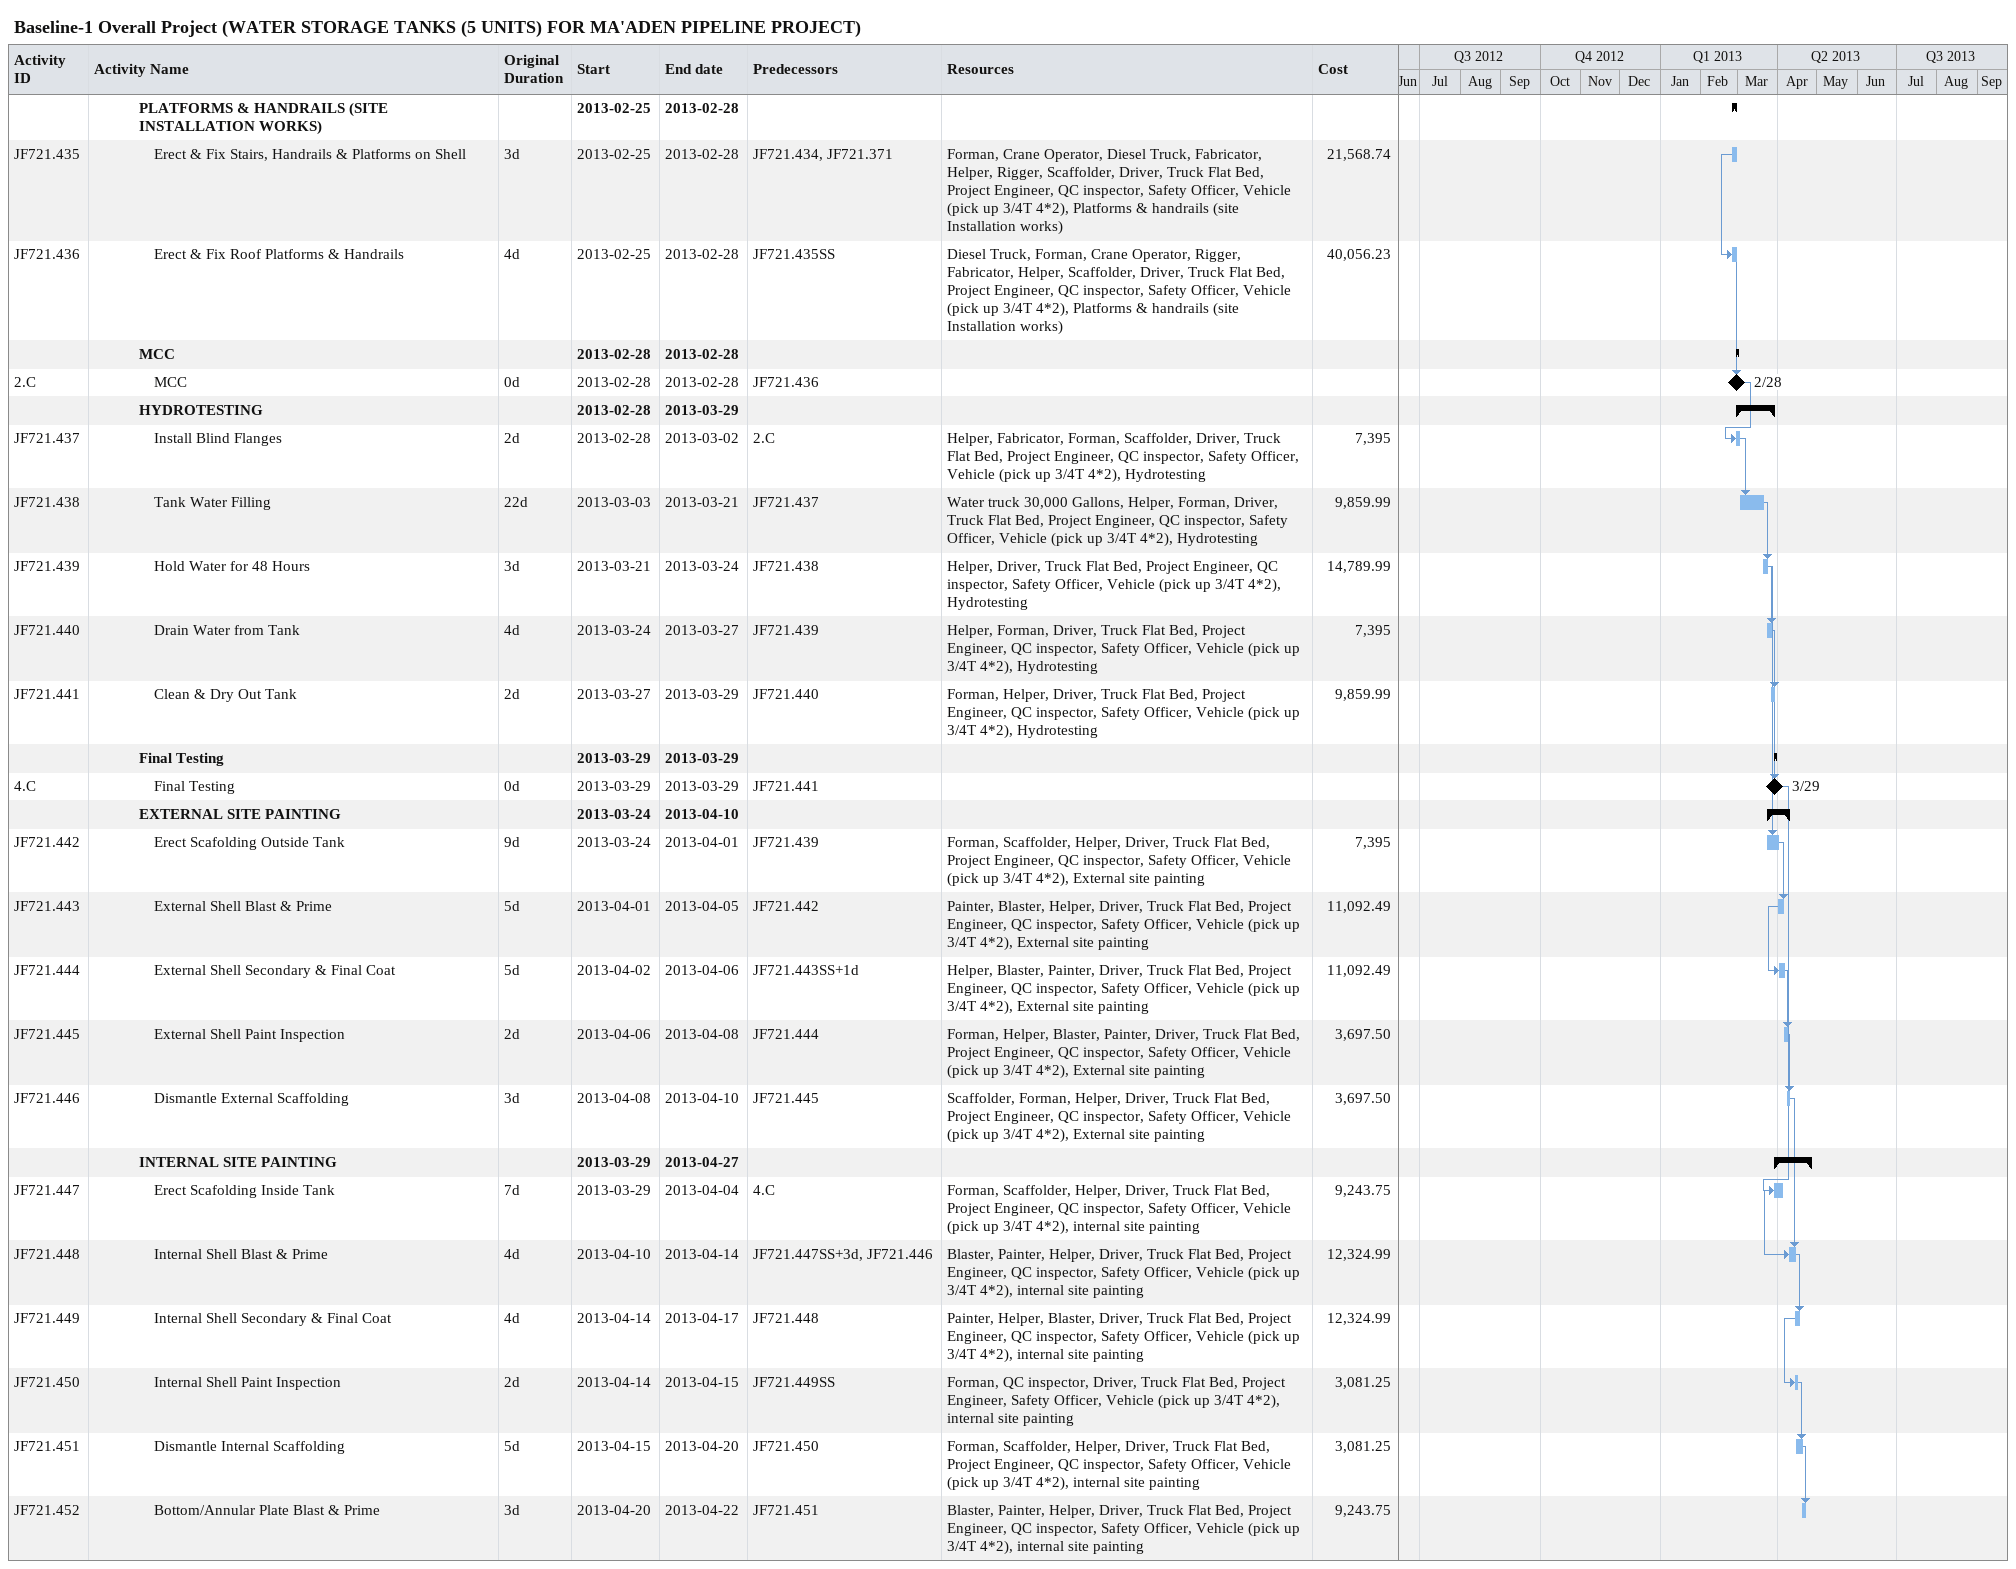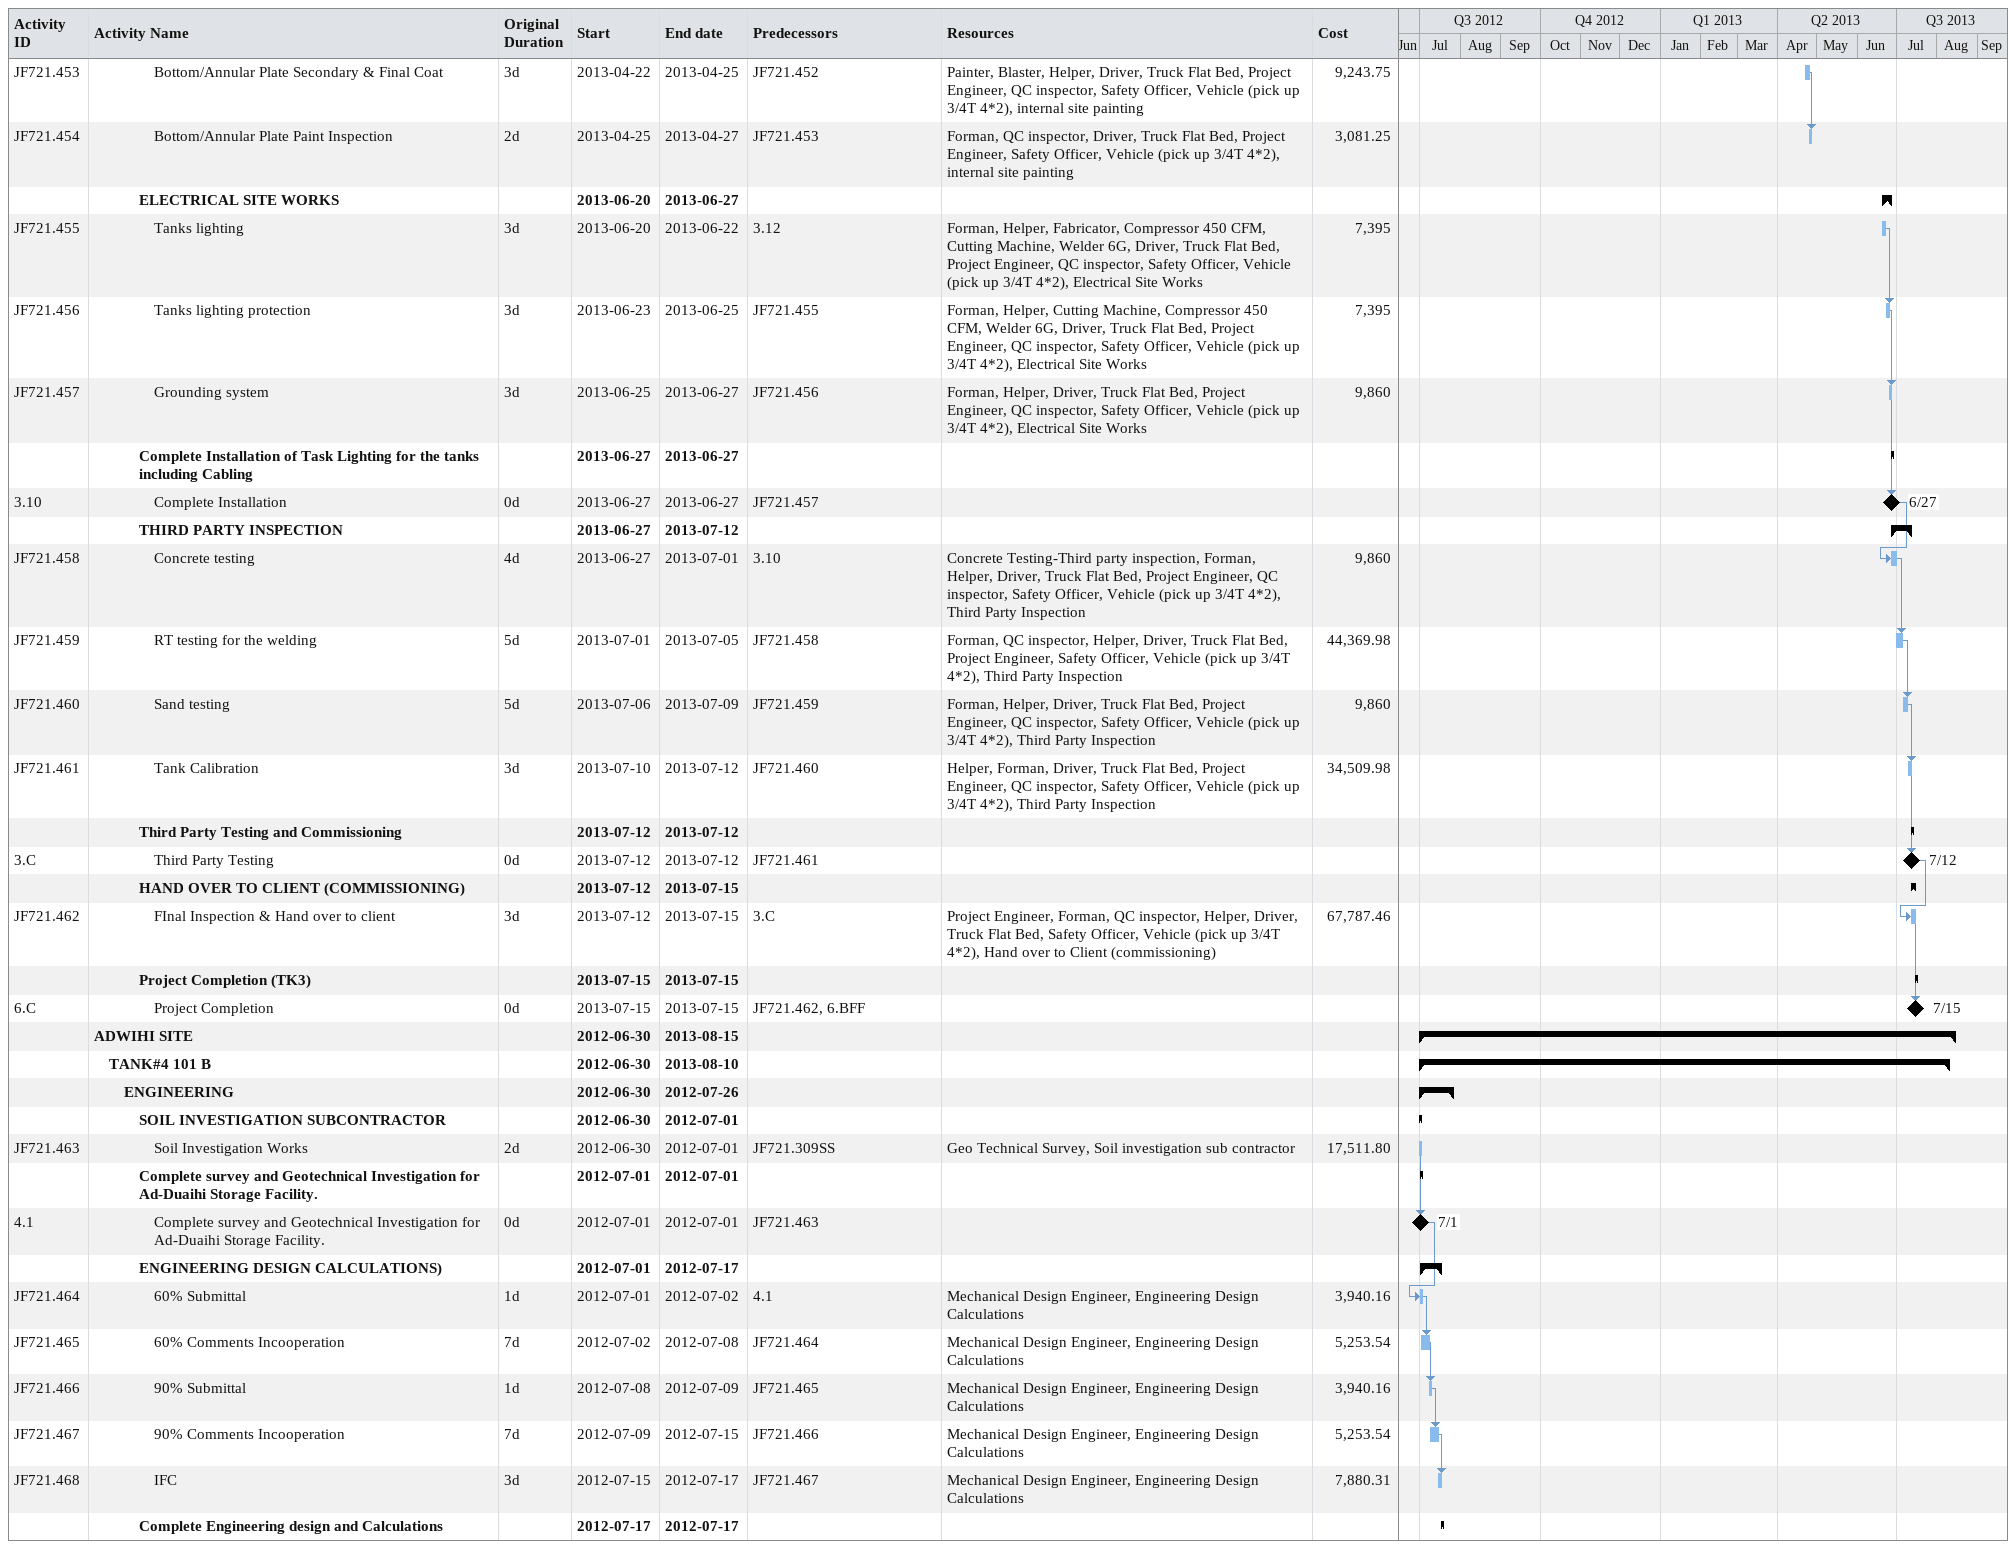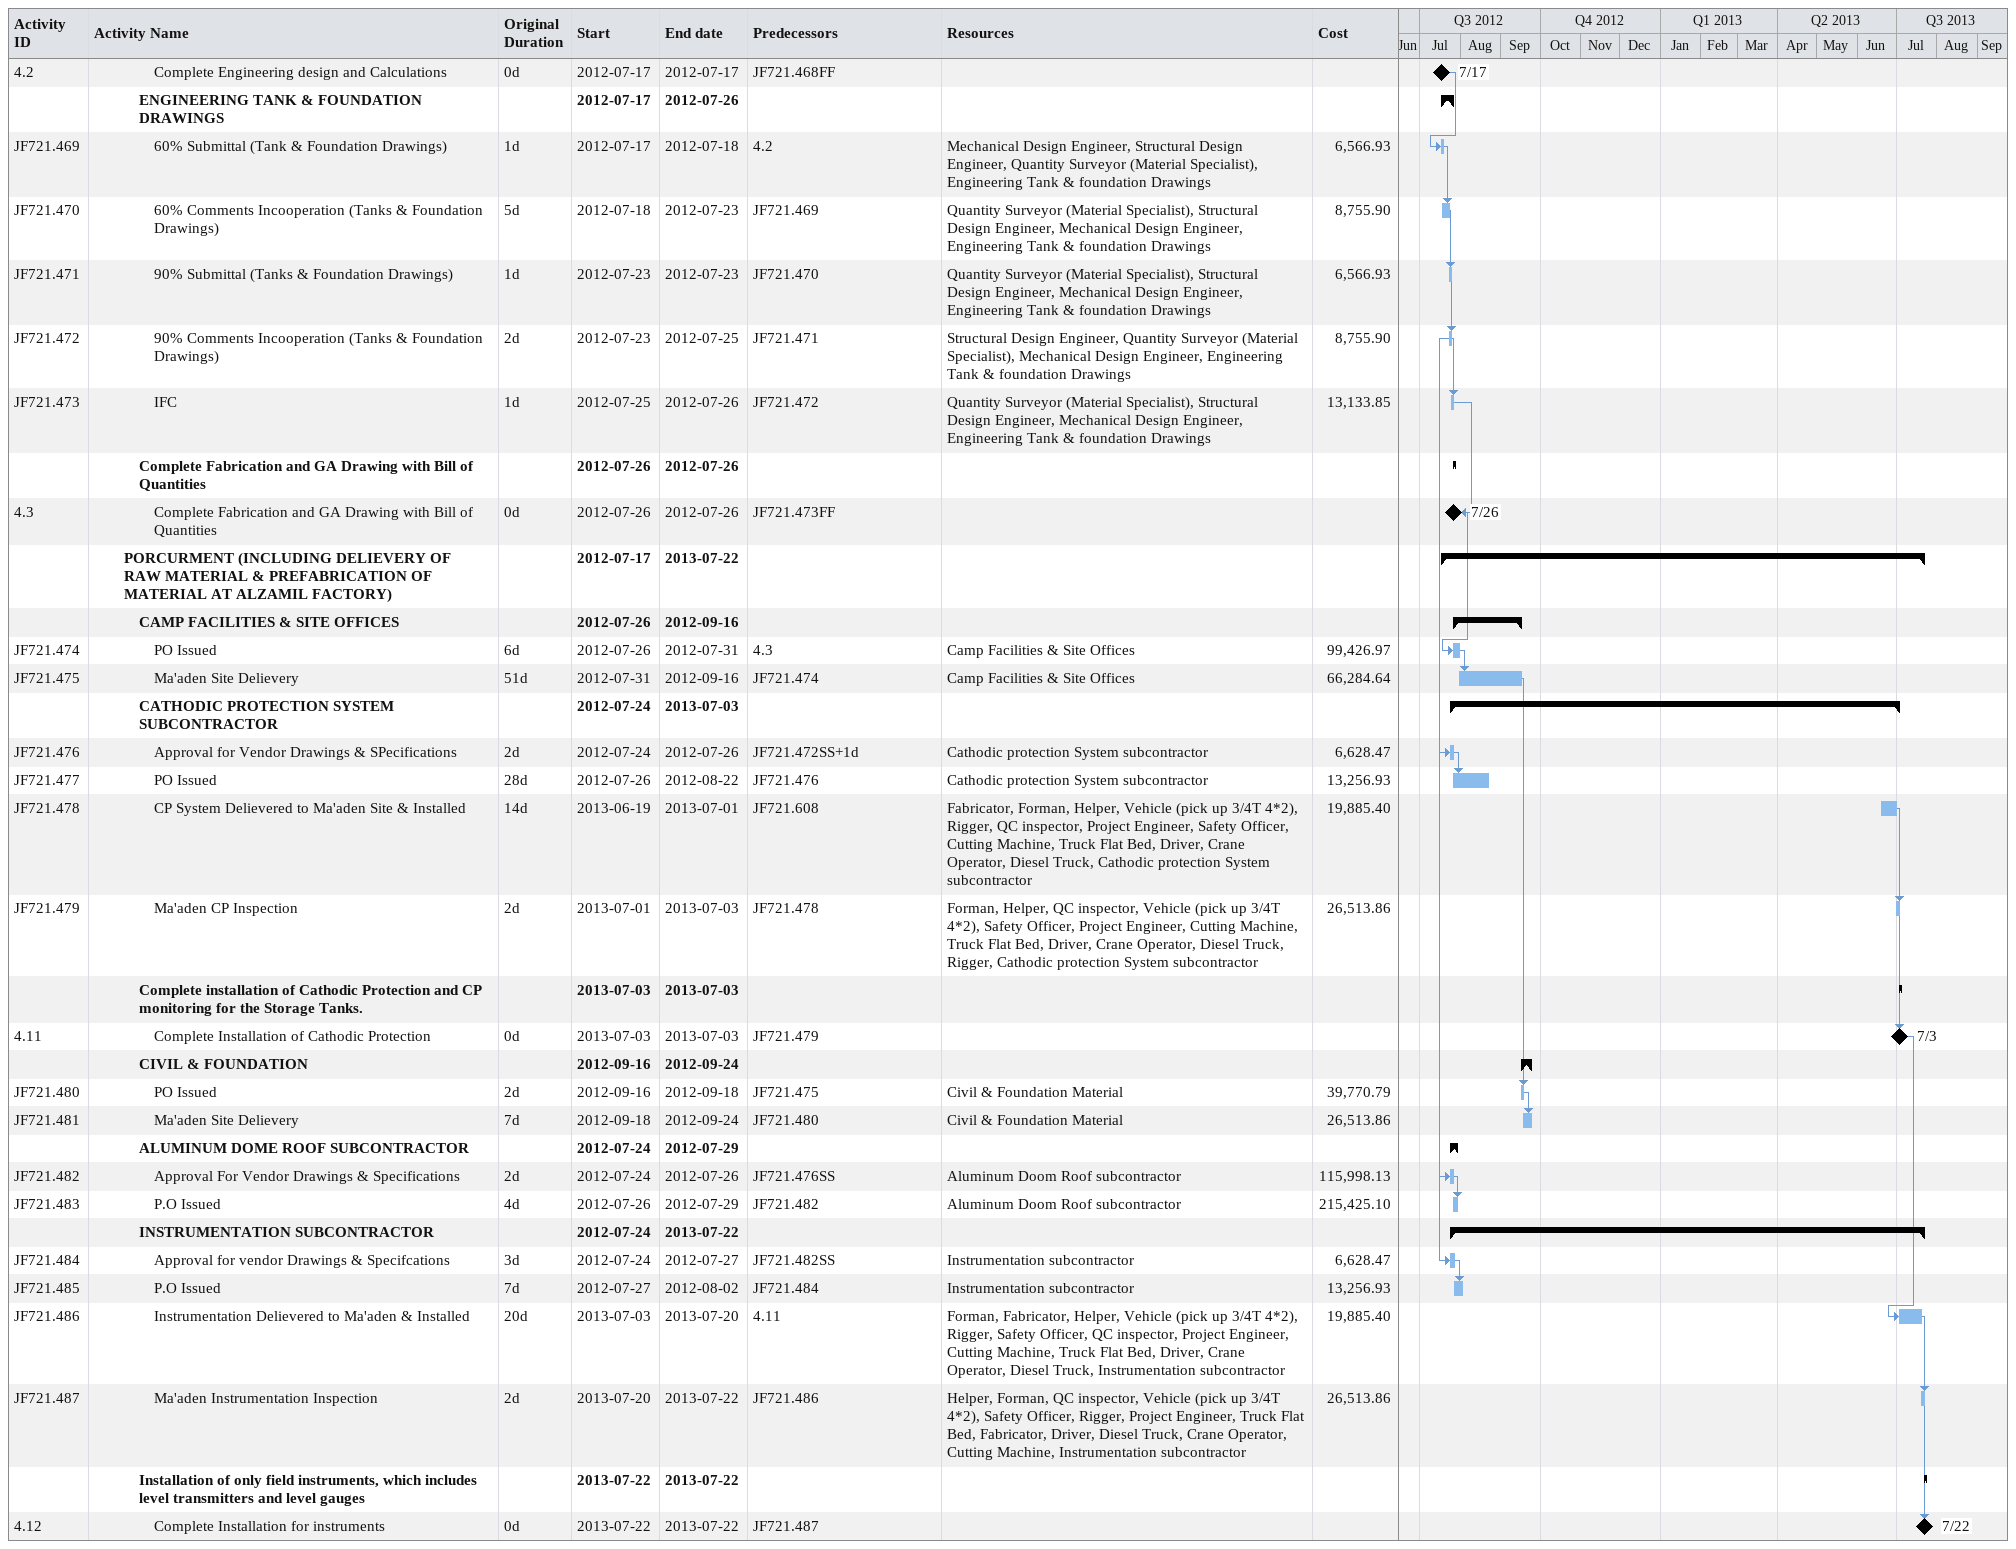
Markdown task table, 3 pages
Baseline-1 Overall Project (WATER STORAGE TANKS (5 UNITS) FOR MA'ADEN PIPELINE PROJECT)

| ID | Level | Task | Original duration | Start | Finish | Predecessors | Resources | Cost |
|---|---|---|---|---|---|---|---|---|
|  | 4 | **PLATFORMS & HANDRAILS (SITE INSTALLATION WORKS)** |  | 2013-02-25 | 2013-02-28 |  |  |  |
| JF721.435 | 5 | Erect & Fix Stairs, Handrails & Platforms on Shell | 3d | 2013-02-25 | 2013-02-28 | JF721.434, JF721.371 | Forman, Crane Operator, Diesel Truck, Fabricator, Helper, Rigger, Scaffolder, Driver, Truck Flat Bed, Project Engineer, QC inspector, Safety Officer, Vehicle (pick up 3/4T 4*2), Platforms & handrails (site Installation works) | 21568.74 |
| JF721.436 | 5 | Erect & Fix Roof Platforms & Handrails | 4d | 2013-02-25 | 2013-02-28 | JF721.435SS | Diesel Truck, Forman, Crane Operator, Rigger, Fabricator, Helper, Scaffolder, Driver, Truck Flat Bed, Project Engineer, QC inspector, Safety Officer, Vehicle (pick up 3/4T 4*2), Platforms & handrails (site Installation works) | 40056.23 |
|  | 4 | **MCC** |  | 2013-02-28 | 2013-02-28 |  |  |  |
| 2.C | 5 | MCC | 0d | 2013-02-28 | 2013-02-28 | JF721.436 |  |  |
|  | 4 | **HYDROTESTING** |  | 2013-02-28 | 2013-03-29 |  |  |  |
| JF721.437 | 5 | Install Blind Flanges | 2d | 2013-02-28 | 2013-03-02 | 2.C | Helper, Fabricator, Forman, Scaffolder, Driver, Truck Flat Bed, Project Engineer, QC inspector, Safety Officer, Vehicle (pick up 3/4T 4*2), Hydrotesting | 7395 |
| JF721.438 | 5 | Tank Water Filling | 22d | 2013-03-03 | 2013-03-21 | JF721.437 | Water truck 30,000 Gallons, Helper, Forman, Driver, Truck Flat Bed, Project Engineer, QC inspector, Safety Officer, Vehicle (pick up 3/4T 4*2), Hydrotesting | 9859.99 |
| JF721.439 | 5 | Hold Water for 48 Hours | 3d | 2013-03-21 | 2013-03-24 | JF721.438 | Helper, Driver, Truck Flat Bed, Project Engineer, QC inspector, Safety Officer, Vehicle (pick up 3/4T 4*2), Hydrotesting | 14789.99 |
| JF721.440 | 5 | Drain Water from Tank | 4d | 2013-03-24 | 2013-03-27 | JF721.439 | Helper, Forman, Driver, Truck Flat Bed, Project Engineer, QC inspector, Safety Officer, Vehicle (pick up 3/4T 4*2), Hydrotesting | 7395 |
| JF721.441 | 5 | Clean & Dry Out Tank | 2d | 2013-03-27 | 2013-03-29 | JF721.440 | Forman, Helper, Driver, Truck Flat Bed, Project Engineer, QC inspector, Safety Officer, Vehicle (pick up 3/4T 4*2), Hydrotesting | 9859.99 |
|  | 4 | **Final Testing** |  | 2013-03-29 | 2013-03-29 |  |  |  |
| 4.C | 5 | Final Testing | 0d | 2013-03-29 | 2013-03-29 | JF721.441 |  |  |
|  | 4 | **EXTERNAL SITE PAINTING** |  | 2013-03-24 | 2013-04-10 |  |  |  |
| JF721.442 | 5 | Erect Scafolding Outside Tank | 9d | 2013-03-24 | 2013-04-01 | JF721.439 | Forman, Scaffolder, Helper, Driver, Truck Flat Bed, Project Engineer, QC inspector, Safety Officer, Vehicle (pick up 3/4T 4*2), External site painting | 7395 |
| JF721.443 | 5 | External Shell Blast & Prime | 5d | 2013-04-01 | 2013-04-05 | JF721.442 | Painter, Blaster, Helper, Driver, Truck Flat Bed, Project Engineer, QC inspector, Safety Officer, Vehicle (pick up 3/4T 4*2), External site painting | 11092.49 |
| JF721.444 | 5 | External Shell Secondary & Final Coat | 5d | 2013-04-02 | 2013-04-06 | JF721.443SS+1d | Helper, Blaster, Painter, Driver, Truck Flat Bed, Project Engineer, QC inspector, Safety Officer, Vehicle (pick up 3/4T 4*2), External site painting | 11092.49 |
| JF721.445 | 5 | External Shell Paint Inspection | 2d | 2013-04-06 | 2013-04-08 | JF721.444 | Forman, Helper, Blaster, Painter, Driver, Truck Flat Bed, Project Engineer, QC inspector, Safety Officer, Vehicle (pick up 3/4T 4*2), External site painting | 3697.50 |
| JF721.446 | 5 | Dismantle External Scaffolding | 3d | 2013-04-08 | 2013-04-10 | JF721.445 | Scaffolder, Forman, Helper, Driver, Truck Flat Bed, Project Engineer, QC inspector, Safety Officer, Vehicle (pick up 3/4T 4*2), External site painting | 3697.50 |
|  | 4 | **INTERNAL SITE PAINTING** |  | 2013-03-29 | 2013-04-27 |  |  |  |
| JF721.447 | 5 | Erect Scafolding Inside Tank | 7d | 2013-03-29 | 2013-04-04 | 4.C | Forman, Scaffolder, Helper, Driver, Truck Flat Bed, Project Engineer, QC inspector, Safety Officer, Vehicle (pick up 3/4T 4*2), internal site painting | 9243.75 |
| JF721.448 | 5 | Internal Shell Blast & Prime | 4d | 2013-04-10 | 2013-04-14 | JF721.447SS+3d, JF721.446 | Blaster, Painter, Helper, Driver, Truck Flat Bed, Project Engineer, QC inspector, Safety Officer, Vehicle (pick up 3/4T 4*2), internal site painting | 12324.99 |
| JF721.449 | 5 | Internal Shell Secondary & Final Coat | 4d | 2013-04-14 | 2013-04-17 | JF721.448 | Painter, Helper, Blaster, Driver, Truck Flat Bed, Project Engineer, QC inspector, Safety Officer, Vehicle (pick up 3/4T 4*2), internal site painting | 12324.99 |
| JF721.450 | 5 | Internal Shell Paint Inspection | 2d | 2013-04-14 | 2013-04-15 | JF721.449SS | Forman, QC inspector, Driver, Truck Flat Bed, Project Engineer, Safety Officer, Vehicle (pick up 3/4T 4*2), internal site painting | 3081.25 |
| JF721.451 | 5 | Dismantle Internal Scaffolding | 5d | 2013-04-15 | 2013-04-20 | JF721.450 | Forman, Scaffolder, Helper, Driver, Truck Flat Bed, Project Engineer, QC inspector, Safety Officer, Vehicle (pick up 3/4T 4*2), internal site painting | 3081.25 |
| JF721.452 | 5 | Bottom/Annular Plate Blast & Prime | 3d | 2013-04-20 | 2013-04-22 | JF721.451 | Blaster, Painter, Helper, Driver, Truck Flat Bed, Project Engineer, QC inspector, Safety Officer, Vehicle (pick up 3/4T 4*2), internal site painting | 9243.75 |
| JF721.453 | 5 | Bottom/Annular Plate Secondary & Final Coat | 3d | 2013-04-22 | 2013-04-25 | JF721.452 | Painter, Blaster, Helper, Driver, Truck Flat Bed, Project Engineer, QC inspector, Safety Officer, Vehicle (pick up 3/4T 4*2), internal site painting | 9243.75 |
| JF721.454 | 5 | Bottom/Annular Plate Paint Inspection | 2d | 2013-04-25 | 2013-04-27 | JF721.453 | Forman, QC inspector, Driver, Truck Flat Bed, Project Engineer, Safety Officer, Vehicle (pick up 3/4T 4*2), internal site painting | 3081.25 |
|  | 4 | **ELECTRICAL SITE WORKS** |  | 2013-06-20 | 2013-06-27 |  |  |  |
| JF721.455 | 5 | Tanks lighting | 3d | 2013-06-20 | 2013-06-22 | 3.12 | Forman, Helper, Fabricator, Compressor 450 CFM, Cutting Machine, Welder 6G, Driver, Truck Flat Bed, Project Engineer, QC inspector, Safety Officer, Vehicle (pick up 3/4T 4*2), Electrical Site Works | 7395 |
| JF721.456 | 5 | Tanks lighting protection | 3d | 2013-06-23 | 2013-06-25 | JF721.455 | Forman, Helper, Cutting Machine, Compressor 450 CFM, Welder 6G, Driver, Truck Flat Bed, Project Engineer, QC inspector, Safety Officer, Vehicle (pick up 3/4T 4*2), Electrical Site Works | 7395 |
| JF721.457 | 5 | Grounding system | 3d | 2013-06-25 | 2013-06-27 | JF721.456 | Forman, Helper, Driver, Truck Flat Bed, Project Engineer, QC inspector, Safety Officer, Vehicle (pick up 3/4T 4*2), Electrical Site Works | 9860 |
|  | 4 | **Complete Installation of Task Lighting for the tanks including Cabling** |  | 2013-06-27 | 2013-06-27 |  |  |  |
| 3.10 | 5 | Complete Installation | 0d | 2013-06-27 | 2013-06-27 | JF721.457 |  |  |
|  | 4 | **THIRD PARTY INSPECTION** |  | 2013-06-27 | 2013-07-12 |  |  |  |
| JF721.458 | 5 | Concrete testing | 4d | 2013-06-27 | 2013-07-01 | 3.10 | Concrete Testing-Third party inspection, Forman, Helper, Driver, Truck Flat Bed, Project Engineer, QC inspector, Safety Officer, Vehicle (pick up 3/4T 4*2), Third Party Inspection | 9860 |
| JF721.459 | 5 | RT testing for the welding | 5d | 2013-07-01 | 2013-07-05 | JF721.458 | Forman, QC inspector, Helper, Driver, Truck Flat Bed, Project Engineer, Safety Officer, Vehicle (pick up 3/4T 4*2), Third Party Inspection | 44369.98 |
| JF721.460 | 5 | Sand testing | 5d | 2013-07-06 | 2013-07-09 | JF721.459 | Forman, Helper, Driver, Truck Flat Bed, Project Engineer, QC inspector, Safety Officer, Vehicle (pick up 3/4T 4*2), Third Party Inspection | 9860 |
| JF721.461 | 5 | Tank Calibration | 3d | 2013-07-10 | 2013-07-12 | JF721.460 | Helper, Forman, Driver, Truck Flat Bed, Project Engineer, QC inspector, Safety Officer, Vehicle (pick up 3/4T 4*2), Third Party Inspection | 34509.98 |
|  | 4 | **Third Party Testing and Commissioning** |  | 2013-07-12 | 2013-07-12 |  |  |  |
| 3.C | 5 | Third Party Testing | 0d | 2013-07-12 | 2013-07-12 | JF721.461 |  |  |
|  | 4 | **HAND OVER TO CLIENT (COMMISSIONING)** |  | 2013-07-12 | 2013-07-15 |  |  |  |
| JF721.462 | 5 | FInal Inspection & Hand over to client | 3d | 2013-07-12 | 2013-07-15 | 3.C | Project Engineer, Forman, QC inspector, Helper, Driver, Truck Flat Bed, Safety Officer, Vehicle (pick up 3/4T 4*2), Hand over to Client (commissioning) | 67787.46 |
|  | 4 | **Project Completion (TK3)** |  | 2013-07-15 | 2013-07-15 |  |  |  |
| 6.C | 5 | Project Completion | 0d | 2013-07-15 | 2013-07-15 | JF721.462, 6.BFF |  |  |
|  | 1 | **ADWIHI SITE** |  | 2012-06-30 | 2013-08-15 |  |  |  |
|  | 2 | **TANK#4 101 B** |  | 2012-06-30 | 2013-08-10 |  |  |  |
|  | 3 | **ENGINEERING** |  | 2012-06-30 | 2012-07-26 |  |  |  |
|  | 4 | **SOIL INVESTIGATION SUBCONTRACTOR** |  | 2012-06-30 | 2012-07-01 |  |  |  |
| JF721.463 | 5 | Soil Investigation Works | 2d | 2012-06-30 | 2012-07-01 | JF721.309SS | Geo Technical Survey, Soil investigation sub contractor | 17511.80 |
|  | 4 | **Complete survey and Geotechnical Investigation for Ad-Duaihi Storage Facility.** |  | 2012-07-01 | 2012-07-01 |  |  |  |
| 4.1 | 5 | Complete survey and Geotechnical Investigation for Ad-Duaihi Storage Facility. | 0d | 2012-07-01 | 2012-07-01 | JF721.463 |  |  |
|  | 4 | **ENGINEERING DESIGN CALCULATIONS)** |  | 2012-07-01 | 2012-07-17 |  |  |  |
| JF721.464 | 5 | 60% Submittal | 1d | 2012-07-01 | 2012-07-02 | 4.1 | Mechanical Design Engineer, Engineering Design Calculations | 3940.16 |
| JF721.465 | 5 | 60% Comments Incooperation | 7d | 2012-07-02 | 2012-07-08 | JF721.464 | Mechanical Design Engineer, Engineering Design Calculations | 5253.54 |
| JF721.466 | 5 | 90% Submittal | 1d | 2012-07-08 | 2012-07-09 | JF721.465 | Mechanical Design Engineer, Engineering Design Calculations | 3940.16 |
| JF721.467 | 5 | 90% Comments Incooperation | 7d | 2012-07-09 | 2012-07-15 | JF721.466 | Mechanical Design Engineer, Engineering Design Calculations | 5253.54 |
| JF721.468 | 5 | IFC | 3d | 2012-07-15 | 2012-07-17 | JF721.467 | Mechanical Design Engineer, Engineering Design Calculations | 7880.31 |
|  | 4 | **Complete Engineering design and Calculations** |  | 2012-07-17 | 2012-07-17 |  |  |  |
| 4.2 | 5 | Complete Engineering design and Calculations | 0d | 2012-07-17 | 2012-07-17 | JF721.468FF |  |  |
|  | 4 | **ENGINEERING TANK & FOUNDATION DRAWINGS** |  | 2012-07-17 | 2012-07-26 |  |  |  |
| JF721.469 | 5 | 60% Submittal (Tank & Foundation Drawings) | 1d | 2012-07-17 | 2012-07-18 | 4.2 | Mechanical Design Engineer, Structural Design Engineer, Quantity Surveyor (Material Specialist), Engineering Tank & foundation Drawings | 6566.93 |
| JF721.470 | 5 | 60% Comments Incooperation (Tanks & Foundation Drawings) | 5d | 2012-07-18 | 2012-07-23 | JF721.469 | Quantity Surveyor (Material Specialist), Structural Design Engineer, Mechanical Design Engineer, Engineering Tank & foundation Drawings | 8755.90 |
| JF721.471 | 5 | 90% Submittal (Tanks & Foundation Drawings) | 1d | 2012-07-23 | 2012-07-23 | JF721.470 | Quantity Surveyor (Material Specialist), Structural Design Engineer, Mechanical Design Engineer, Engineering Tank & foundation Drawings | 6566.93 |
| JF721.472 | 5 | 90% Comments Incooperation (Tanks & Foundation Drawings) | 2d | 2012-07-23 | 2012-07-25 | JF721.471 | Structural Design Engineer, Quantity Surveyor (Material Specialist), Mechanical Design Engineer, Engineering Tank & foundation Drawings | 8755.90 |
| JF721.473 | 5 | IFC | 1d | 2012-07-25 | 2012-07-26 | JF721.472 | Quantity Surveyor (Material Specialist), Structural Design Engineer, Mechanical Design Engineer, Engineering Tank & foundation Drawings | 13133.85 |
|  | 4 | **Complete Fabrication and GA Drawing with Bill of Quantities** |  | 2012-07-26 | 2012-07-26 |  |  |  |
| 4.3 | 5 | Complete Fabrication and GA Drawing with Bill of Quantities | 0d | 2012-07-26 | 2012-07-26 | JF721.473FF |  |  |
|  | 3 | **PORCURMENT (INCLUDING DELIEVERY OF RAW MATERIAL & PREFABRICATION OF MATERIAL AT ALZAMIL FACTORY)** |  | 2012-07-17 | 2013-07-22 |  |  |  |
|  | 4 | **CAMP FACILITIES & SITE OFFICES** |  | 2012-07-26 | 2012-09-16 |  |  |  |
| JF721.474 | 5 | PO Issued | 6d | 2012-07-26 | 2012-07-31 | 4.3 | Camp Facilities & Site Offices | 99426.97 |
| JF721.475 | 5 | Ma'aden Site Delievery | 51d | 2012-07-31 | 2012-09-16 | JF721.474 | Camp Facilities & Site Offices | 66284.64 |
|  | 4 | **CATHODIC PROTECTION SYSTEM SUBCONTRACTOR** |  | 2012-07-24 | 2013-07-03 |  |  |  |
| JF721.476 | 5 | Approval for Vendor Drawings & SPecifications | 2d | 2012-07-24 | 2012-07-26 | JF721.472SS+1d | Cathodic protection System subcontractor | 6628.47 |
| JF721.477 | 5 | PO Issued | 28d | 2012-07-26 | 2012-08-22 | JF721.476 | Cathodic protection System subcontractor | 13256.93 |
| JF721.478 | 5 | CP System Delievered to Ma'aden Site & Installed | 14d | 2013-06-19 | 2013-07-01 | JF721.608 | Fabricator, Forman, Helper, Vehicle (pick up 3/4T 4*2), Rigger, QC inspector, Project Engineer, Safety Officer, Cutting Machine, Truck Flat Bed, Driver, Crane Operator, Diesel Truck, Cathodic protection System subcontractor | 19885.40 |
| JF721.479 | 5 | Ma'aden CP Inspection | 2d | 2013-07-01 | 2013-07-03 | JF721.478 | Forman, Helper, QC inspector, Vehicle (pick up 3/4T 4*2), Safety Officer, Project Engineer, Cutting Machine, Truck Flat Bed, Driver, Crane Operator, Diesel Truck, Rigger, Cathodic protection System subcontractor | 26513.86 |
|  | 4 | **Complete installation of Cathodic Protection and CP monitoring for the Storage Tanks.** |  | 2013-07-03 | 2013-07-03 |  |  |  |
| 4.11 | 5 | Complete Installation of Cathodic Protection | 0d | 2013-07-03 | 2013-07-03 | JF721.479 |  |  |
|  | 4 | **CIVIL & FOUNDATION** |  | 2012-09-16 | 2012-09-24 |  |  |  |
| JF721.480 | 5 | PO Issued | 2d | 2012-09-16 | 2012-09-18 | JF721.475 | Civil & Foundation Material | 39770.79 |
| JF721.481 | 5 | Ma'aden Site Delievery | 7d | 2012-09-18 | 2012-09-24 | JF721.480 | Civil & Foundation Material | 26513.86 |
|  | 4 | **ALUMINUM DOME ROOF SUBCONTRACTOR** |  | 2012-07-24 | 2012-07-29 |  |  |  |
| JF721.482 | 5 | Approval For Vendor Drawings & Specifications | 2d | 2012-07-24 | 2012-07-26 | JF721.476SS | Aluminum Doom Roof subcontractor | 115998.13 |
| JF721.483 | 5 | P.O Issued | 4d | 2012-07-26 | 2012-07-29 | JF721.482 | Aluminum Doom Roof subcontractor | 215425.10 |
|  | 4 | **INSTRUMENTATION SUBCONTRACTOR** |  | 2012-07-24 | 2013-07-22 |  |  |  |
| JF721.484 | 5 | Approval for vendor Drawings & Specifcations | 3d | 2012-07-24 | 2012-07-27 | JF721.482SS | Instrumentation subcontractor | 6628.47 |
| JF721.485 | 5 | P.O Issued | 7d | 2012-07-27 | 2012-08-02 | JF721.484 | Instrumentation subcontractor | 13256.93 |
| JF721.486 | 5 | Instrumentation Delievered to Ma'aden & Installed | 20d | 2013-07-03 | 2013-07-20 | 4.11 | Forman, Fabricator, Helper, Vehicle (pick up 3/4T 4*2), Rigger, Safety Officer, QC inspector, Project Engineer, Cutting Machine, Truck Flat Bed, Driver, Crane Operator, Diesel Truck, Instrumentation subcontractor | 19885.40 |
| JF721.487 | 5 | Ma'aden Instrumentation Inspection | 2d | 2013-07-20 | 2013-07-22 | JF721.486 | Helper, Forman, QC inspector, Vehicle (pick up 3/4T 4*2), Safety Officer, Rigger, Project Engineer, Truck Flat Bed, Fabricator, Driver, Diesel Truck, Crane Operator, Cutting Machine, Instrumentation subcontractor | 26513.86 |
|  | 4 | **Installation of only field instruments, which includes level transmitters and level gauges** |  | 2013-07-22 | 2013-07-22 |  |  |  |
| 4.12 | 5 | Complete Installation for instruments | 0d | 2013-07-22 | 2013-07-22 | JF721.487 |  |  |
